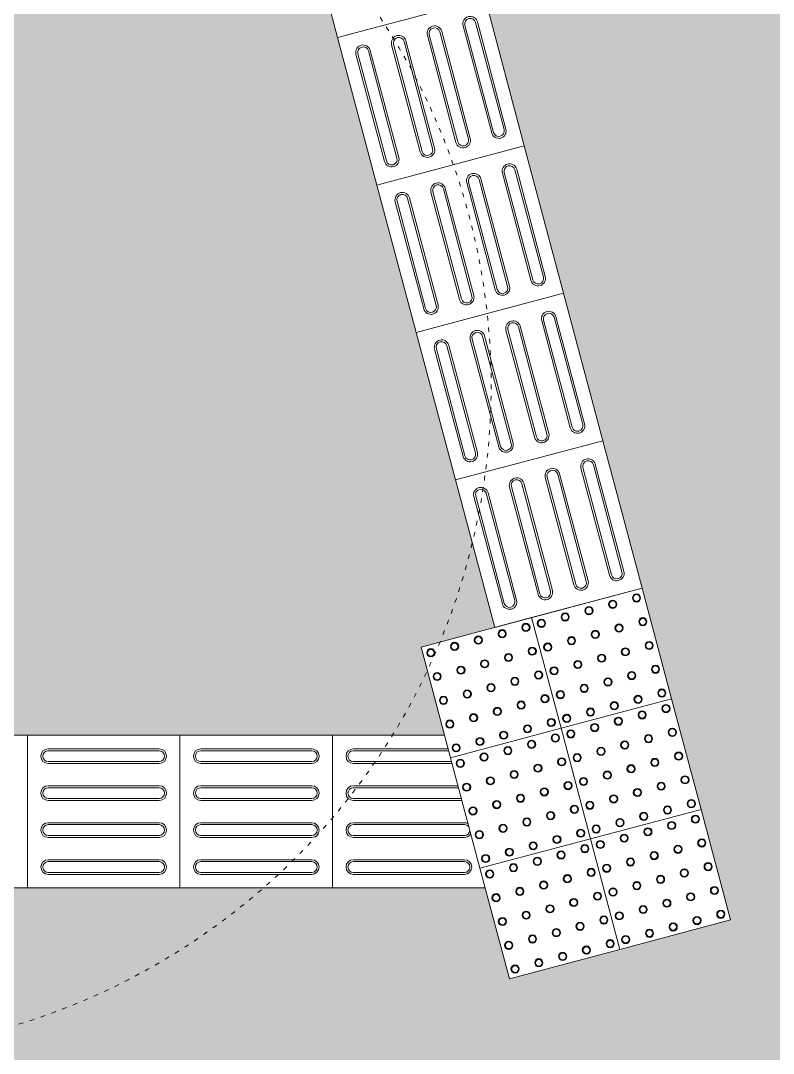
# Model space of a CAD drawing. Header units: millimetres. Extents: x -9997 to 44619, y -1295 to 91103.
# Drawn here: x 31991.3 to 32188.6, y 33944.5 to 34215.2 of the extents above; entities that cross this region are included whole.
import ezdxf

# ---------------------------------------------------------------- set-up
doc = ezdxf.new("R2010")
doc.units = ezdxf.units.MM
doc.header["$LTSCALE"] = 0.1
doc.linetypes.add('ACAD_ISO03W100', pattern=[30, 12, -18])
doc.layers.get('0').update_dxf_attribs({"lineweight": 5})
for name, color, linetype, lineweight in [('alvenaria', 5, 'Continuous', 9), ('alvenaria longe', 253, 'Continuous', 0), ('escada', 1, 'Continuous', 0), ('projeção', 1, 'ACAD_ISO03W100', 5)]:
    doc.layers.add(name, color=color, linetype=linetype, lineweight=lineweight)

msp = doc.modelspace()

# ---------------------------------------------------------------- hatches: boundary and pattern name
at = {"linetype": 'ByBlock', "lineweight": 0, "true_color": 0xc7c8ca}
h = msp.add_hatch(dxfattribs=at)
h.set_pattern_fill('AR-BRSTD', color=9, scale=0.12)
h.paths.add_polyline_path([(29301.965, 34091.799), (29316.965, 34091.799), (29316.965, 34094.883), (29346.965, 34094.883), (29376.965, 34094.883), (29406.965, 34094.883), (29436.965, 34094.883), (29466.965, 34094.883), (29496.965, 34094.883), (29526.965, 34094.883), (29556.965, 34094.883), (29586.965, 34094.883), (29601.965, 34091.799), (29601.965, 33930.984), (29633.978, 33930.984), (29673.978, 33930.984), (29688.934, 33930.984), (29681.21, 33959.973), (29673.486, 33988.962), (29665.732, 34018.064), (29658.008, 34047.053), (29650.284, 34076.041), (29642.56, 34105.03), (29639.424, 34116.799), (28786.663, 34116.799), (28786.913, 33706.799), (29748.667, 33706.799), (29743.001, 33728.064), (29735.277, 33757.053), (29727.553, 33786.041), (29719.829, 33815.03), (29712.105, 33844.018), (29704.381, 33873.007), (29699.591, 33890.984), (29673.978, 33890.984), (29633.978, 33890.984), (29593.978, 33890.984), (29586.965, 33890.984), (29586.965, 33884.883), (29586.965, 33854.883), (29556.965, 33854.883), (29526.965, 33854.883), (29496.965, 33854.883), (29466.965, 33854.883), (29436.965, 33854.883), (29406.965, 33854.883), (29376.965, 33854.883), (29346.965, 33854.883), (29316.965, 33854.883), (29316.965, 33884.883), (29316.965, 33891.799), (29301.965, 33891.799)])
h.paths.add_polyline_path([(29201.103, 33886.938), (29201.103, 33746.938), (28961.103, 33746.938), (28961.103, 33886.938)], flags=16)
h.paths.add_polyline_path([(29181.103, 33866.938), (29181.103, 33766.938), (28981.103, 33766.938), (28981.103, 33866.938)], flags=0)
h.paths.add_polyline_path([(29556.965, 33914.883), (29556.965, 33944.883), (29556.965, 33974.883), (29556.965, 34004.883), (29556.965, 34034.883), (29556.965, 34064.883), (29526.965, 34064.883), (29496.965, 34064.883), (29466.965, 34064.883), (29436.965, 34064.883), (29406.965, 34064.883), (29376.965, 34064.883), (29346.965, 34064.883), (29346.965, 34034.883), (29346.965, 34004.883), (29346.965, 33974.883), (29346.965, 33944.883), (29346.965, 33914.883), (29346.965, 33891.799), (29556.965, 33891.799)], flags=17)
h.paths.add_polyline_path([(29376.965, 33956.799), (29376.965, 34006.799), (29526.965, 34006.799), (29526.965, 33956.799)], flags=16)
h.paths.add_polyline_path([(29466.965, 34011.799), (29436.965, 34011.799), (29436.965, 34041.799), (29466.965, 34041.799)], flags=16)
h.paths.add_polyline_path([(29556.965, 33891.799), (29346.965, 33891.799), (29346.965, 33884.883), (29376.965, 33884.883), (29406.965, 33884.883), (29436.965, 33884.883), (29466.965, 33884.883), (29496.965, 33884.883), (29526.965, 33884.883), (29556.965, 33884.883)], flags=17)
h.paths.add_polyline_path([(29601.965, 34091.799), (29586.965, 34091.799), (29586.965, 34064.883), (29586.965, 34034.883), (29586.965, 34004.883), (29586.965, 33974.883), (29586.965, 33944.883), (29586.965, 33930.984), (29593.978, 33930.984), (29601.965, 33930.984)], flags=17)
h.paths.add_polyline_path([(29316.965, 33944.883), (29316.965, 33974.883), (29316.965, 34004.883), (29316.965, 34034.883), (29316.965, 34064.883), (29316.965, 34091.799), (29301.965, 34091.799), (29301.965, 33891.799), (29316.965, 33891.799), (29316.965, 33914.883)], flags=17)
h.paths.add_polyline_path([(29757.448, 34116.799), (29670.471, 34116.799), (29671.549, 34112.754), (29679.272, 34083.765), (29686.996, 34054.776), (29694.72, 34025.788), (29702.444, 33996.799), (29710.198, 33967.697), (29717.922, 33938.708), (29725.646, 33909.72), (29732.939, 33882.35), (29758.552, 33882.35), (29798.552, 33882.35), (29819.916, 33882.35)])
h.paths.add_polyline_path([(30038.448, 34116.799), (29757.448, 34116.799), (29819.916, 33882.35), (29838.552, 33882.35), (29878.552, 33882.35), (29918.552, 33882.35), (29958.552, 33882.35), (29998.552, 33882.35), (30038.552, 33882.35), (30078.552, 33882.35), (30100.916, 33882.35)])
h.paths.add_polyline_path([(29830.574, 33842.35), (29798.552, 33842.35), (29758.552, 33842.35), (29743.596, 33842.35), (29748.818, 33822.754), (29756.542, 33793.765), (29764.266, 33764.776), (29771.989, 33735.788), (29779.713, 33706.799), (29826.691, 33706.799), (29856.033, 33746.799)])
h.paths.add_polyline_path([(30111.574, 33842.35), (30078.552, 33842.35), (30038.552, 33842.35), (29998.552, 33842.35), (29958.552, 33842.35), (29918.552, 33842.35), (29878.552, 33842.35), (29838.552, 33842.35), (29830.574, 33842.35), (29856.033, 33746.799), (30137.033, 33746.799)])
h.paths.add_polyline_path([(30205.831, 33815.03), (30198.552, 33842.35), (30158.552, 33842.35), (30118.552, 33842.35), (30111.574, 33842.35), (30137.033, 33746.799), (30187.222, 33706.938), (30234.631, 33706.938), (30229.003, 33728.064), (30221.279, 33757.053), (30213.555, 33786.041)])
h.paths.add_polyline_path([(30167.211, 33959.973), (30159.488, 33988.962), (30151.764, 34017.95), (30144.04, 34046.939), (30136.316, 34075.928), (30128.592, 34104.916), (30125.426, 34116.799), (30038.448, 34116.799), (30100.916, 33882.35), (30118.552, 33882.35), (30158.552, 33882.35), (30187.894, 33882.35), (30182.659, 33901.996), (30174.935, 33930.984)])
h.paths.add_polyline_path([(31877.895, 33948.04), (31877.895, 33968.04), (31852.895, 33968.04), (31852.895, 33998.04), (31852.895, 34028.04), (31877.895, 34028.04), (31877.895, 34068.04), (31877.895, 34108.04), (31877.895, 34116.799), (30156.473, 34116.799), (30157.581, 34112.64), (30165.305, 34083.652), (30173.028, 34054.663), (30180.752, 34025.674), (30188.476, 33996.686), (30196.2, 33967.697), (30203.924, 33938.708), (30211.648, 33909.72), (30219.372, 33880.731), (30227.096, 33851.742), (30234.82, 33822.754), (30242.543, 33793.765), (30250.267, 33764.776), (30257.991, 33735.788), (30265.678, 33706.938), (31725.894, 33706.938), (31734.388, 33719.372), (31751.309, 33744.144), (31768.231, 33768.916), (31785.153, 33793.688), (31802.075, 33818.46), (31819.034, 33843.286), (31819.062, 33843.232), (31826.794, 33843.232), (31856.794, 33843.232), (31877.895, 33843.232), (31877.895, 33868.04), (31877.895, 33908.04)])
h.paths.add_polyline_path([(30645.894, 33886.938), (30645.894, 33746.938), (30405.894, 33746.938), (30405.894, 33886.938)], flags=16)
h.paths.add_polyline_path([(30625.894, 33866.938), (30625.894, 33766.938), (30425.894, 33766.938), (30425.894, 33866.938)], flags=0)
h.paths.add_polyline_path([(31145.894, 33886.938), (31145.894, 33746.938), (30905.894, 33746.938), (30905.894, 33886.938)], flags=16)
h.paths.add_polyline_path([(30925.894, 33866.938), (31125.894, 33866.938), (31125.894, 33766.938), (30925.894, 33766.938)], flags=0)
h.paths.add_polyline_path([(31000.925, 33844.799), (31030.925, 33844.799), (31030.925, 33814.799), (31000.925, 33814.799)], flags=0)
h.paths.add_polyline_path([(31405.894, 33886.938), (31645.894, 33886.938), (31645.894, 33746.938), (31405.894, 33746.938)], flags=16)
h.paths.add_polyline_path([(31425.894, 33866.938), (31625.894, 33866.938), (31625.894, 33766.938), (31425.894, 33766.938)], flags=0)
h.paths.add_polyline_path([(32554.715, 34289.954), (32524.986, 34293.973), (32495.256, 34297.993), (32465.527, 34302.013), (32435.797, 34306.033), (32433.223, 34315.696), (32425.499, 34344.684), (32420.35, 34364.01), (32387.715, 34355.315), (32349.064, 34345.016), (32310.412, 34334.718), (32271.761, 34324.419), (32233.109, 34314.12), (32194.457, 34303.822), (32155.806, 34293.523), (32117.154, 34283.225), (32123.591, 34259.068), (32104.265, 34253.918), (32113.015, 34221.081), (32123.313, 34182.429), (32133.612, 34143.778), (32143.91, 34105.126), (32154.209, 34066.475), (32161.933, 34037.486), (32169.657, 34008.498), (32177.38, 33979.509), (32148.392, 33971.785), (32119.403, 33964.061), (32113.051, 33987.901), (32073.051, 33987.901), (32054.915, 33987.901, -0.2142245), (31917.895, 33945.937), (31917.895, 33908.04), (31917.895, 33868.04), (31917.895, 33843.232), (31946.729, 33843.232), (31976.729, 33843.232), (31993.651, 33818.46), (32010.573, 33793.688), (32027.495, 33768.916), (32044.416, 33744.145), (32061.338, 33719.373), (32076.664, 33696.938, 0.46151), (32590.765, 34284.324), (32590.556, 34285.108), (32584.445, 34285.934)])
h.paths.add_polyline_path([(32105.259, 34094.828), (32094.96, 34133.479), (32084.662, 34172.131), (32074.363, 34210.782), (32066.632, 34239.798, 0.050222), (32040.096, 34262.693), (32020.526, 34257.479), (31981.874, 34247.18), (31943.223, 34236.882), (31933.489, 34234.288), (31964.794, 34116.799), (31917.895, 34116.799), (31917.895, 34108.04), (31917.895, 34068.04), (31917.895, 34028.04), (31942.895, 34028.04), (31953.051, 34027.901), (31993.051, 34027.901), (32033.051, 34027.901), (32073.051, 34027.901), (32088.695, 34027.901, 0.0275903), (32097.873, 34044.865), (32096.231, 34051.027), (32101.191, 34052.349, 0.0390592), (32109.667, 34078.284)], flags=17)
h.paths.add_polyline_path([(32054.915, 33987.901), (32033.051, 33987.901), (31993.051, 33987.901), (31953.051, 33987.901), (31942.895, 33987.901), (31942.895, 33968.04), (31917.895, 33968.04), (31917.895, 33948.04), (31917.895, 33945.937, 0.2142245)], flags=17)
h.paths.add_polyline_path([(32109.667, 34078.284, -0.0390592), (32101.191, 34052.349), (32115.557, 34056.176)], flags=17)
h.paths.add_polyline_path([(32097.873, 34044.865, -0.0275903), (32088.695, 34027.901), (32102.393, 34027.901)], flags=17)
h.paths.add_polyline_path([(32402.327, 34431.65), (32394.603, 34460.639), (32418.391, 34478.918), (32442.179, 34497.197), (32465.967, 34515.476), (32489.755, 34533.756), (32501.253, 34542.591), (32216.122, 35612.719), (31649.003, 35612.719), (31797.89, 35053.93, -0.3092385), (31931.102, 34553.973), (32000.494, 34293.537), (32010.227, 34296.13), (32048.879, 34306.429), (32042.442, 34330.586), (32071.431, 34338.31), (32100.419, 34346.034), (32106.856, 34321.876), (32145.507, 34332.175), (32184.159, 34342.473), (32222.81, 34352.772), (32261.462, 34363.071), (32300.114, 34373.369), (32338.765, 34383.668), (32377.417, 34393.966), (32410.051, 34402.661)])
h.paths.add_polyline_path([(31797.89, 35053.93), (31649.003, 35612.719), (31566.212, 35612.719), (31923.191, 34272.94), (31932.924, 34275.533), (31971.576, 34285.832), (32000.494, 34293.537), (31931.102, 34553.973, 0.3092385)])
h.paths.add_polyline_path([(32059.177, 34267.777), (32040.096, 34262.693, -0.050222), (32066.632, 34239.798), (32065.614, 34243.62)], flags=17)
at = {"layer": 'alvenaria', "linetype": 'ByBlock', "lineweight": 0, "true_color": 0xc7c8ca}
h = msp.add_hatch(color=9, dxfattribs=at)
h.dxf.hatch_style = 1
h.paths.add_polyline_path([(30405.894, 33886.938), (30405.894, 33746.938), (30645.894, 33746.938), (30645.894, 33886.938)])
h.paths.add_polyline_path([(30625.894, 33866.938), (30625.894, 33766.938), (30425.894, 33766.938), (30425.894, 33866.938)], flags=16)
h.paths.add_polyline_path([(29201.103, 33886.938), (28961.103, 33886.938), (28961.103, 33746.938), (29201.103, 33746.938)])
h.paths.add_polyline_path([(29181.103, 33766.938), (28981.103, 33766.938), (28981.103, 33866.938), (29181.103, 33866.938)], flags=16)
h.paths.add_polyline_path([(30905.894, 33886.938), (30905.894, 33746.938), (31145.894, 33746.938), (31145.894, 33886.938)])
h.paths.add_polyline_path([(31125.894, 33866.938), (31125.894, 33766.938), (30925.894, 33766.938), (30925.894, 33866.938)], flags=16)
h.paths.add_polyline_path([(31030.925, 33844.799), (31030.925, 33814.799), (31000.925, 33814.799), (31000.925, 33844.799)], flags=0)
h.paths.add_polyline_path([(31405.894, 33746.938), (31645.894, 33746.938), (31645.894, 33886.938), (31405.894, 33886.938)])
h.paths.add_polyline_path([(31425.894, 33866.938), (31625.894, 33866.938), (31625.894, 33766.938), (31425.894, 33766.938)], flags=16)
h.paths.add_polyline_path([(32590.765, 34284.324), (32590.556, 34285.108), (32584.445, 34285.934), (32570.071, 34287.877, -0.4686526), (32071.345, 33716.898), (32076.664, 33696.938, 0.46151)])
h.paths.add_polyline_path([(32236.82, 35612.719), (32216.122, 35612.719), (32501.253, 34542.591), (32513.543, 34552.035), (32518.433, 34555.792)])

# ---------------------------------------------------------------- linework, layer by layer
at = {"layer": 'alvenaria longe', "linetype": 'ByBlock', "lineweight": 0}
for centre, radius, start, end in [((32083.021, 34209.998), 493.238, 268.64366, 9.08469), ((32083.299, 34209.804), 512.909, 269.2588, 8.35399)]:
    msp.add_arc(centre, radius, start, end, dxfattribs=at)
at = {"layer": 'escada', "lineweight": 0}
for p, q in [((32065.614, 34243.62), (32074.363, 34210.782)), ((32074.363, 34210.782), (32113.015, 34221.081))]:
    msp.add_line(p, q, dxfattribs=at)
for points in [[(32084.662, 34172.131), (32123.313, 34182.429), (32113.015, 34221.081), (32074.363, 34210.782)], [(32094.96, 34133.479), (32133.612, 34143.778), (32123.313, 34182.429), (32084.662, 34172.131)], [(32105.259, 34094.828), (32143.91, 34105.126), (32133.612, 34143.778), (32094.96, 34133.479)], [(32115.557, 34056.176), (32154.209, 34066.475), (32143.91, 34105.126), (32105.259, 34094.828)], [(32161.933, 34037.486), (32154.209, 34066.475), (32125.22, 34058.751), (32132.944, 34029.762)], [(32132.944, 34029.762), (32125.22, 34058.751), (32096.231, 34051.027), (32103.955, 34022.038)], [(32169.657, 34008.498), (32161.933, 34037.486), (32132.944, 34029.762), (32140.668, 34000.774)], [(32140.668, 34000.774), (32132.944, 34029.762), (32103.955, 34022.038), (32111.679, 33993.05)], [(31993.051, 33987.901), (31993.051, 34027.901), (31953.051, 34027.901), (31953.051, 33987.901)], [(32033.051, 33987.901), (32033.051, 34027.901), (31993.051, 34027.901), (31993.051, 33987.901)], [(32073.051, 33987.901), (32073.051, 34027.901), (32033.051, 34027.901), (32033.051, 33987.901)], [(32177.38, 33979.509), (32169.657, 34008.498), (32140.668, 34000.774), (32148.392, 33971.785)], [(32148.392, 33971.785), (32140.668, 34000.774), (32111.679, 33993.05), (32119.403, 33964.061)]]:
    msp.add_lwpolyline(points, close=True, dxfattribs=at)
for points in [[(32101.651, 34212.4), (32109.136, 34184.305)], [(32107.27, 34213.897), (32114.755, 34185.802)], [(32107.759, 34214.028), (32115.245, 34185.933)], [(32118.012, 34186.67), (32110.526, 34214.765)], [(32118.501, 34186.8), (32111.016, 34214.895)], [(32099.282, 34181.68), (32091.797, 34209.775)], [(32099.772, 34181.81), (32092.286, 34209.905)], [(32105.391, 34183.307), (32097.905, 34211.402)], [(32105.88, 34183.437), (32098.394, 34211.532)], [(32101.162, 34212.27), (32108.647, 34184.175)], [(32082.432, 34207.279), (32089.917, 34179.184)], [(32082.921, 34207.41), (32090.407, 34179.315)], [(32088.54, 34208.907), (32096.026, 34180.812)], [(32089.029, 34209.037), (32096.515, 34180.942)], [(32086.661, 34178.317), (32079.175, 34206.411)], [(32087.15, 34178.447), (32079.664, 34206.542)], [(32117.568, 34175.246), (32125.054, 34147.151)], [(32118.057, 34175.376), (32125.543, 34147.281)], [(32128.311, 34148.019), (32120.825, 34176.113)], [(32128.8, 34148.149), (32121.314, 34176.244)], [(32115.689, 34144.656), (32108.203, 34172.75)], [(32116.178, 34144.786), (32108.692, 34172.881)], [(32111.46, 34173.618), (32118.946, 34145.523)], [(32111.949, 34173.749), (32119.435, 34145.654)], [(32098.838, 34170.255), (32106.324, 34142.16)], [(32099.328, 34170.386), (32106.813, 34142.291)], [(32109.581, 34143.028), (32102.095, 34171.123)], [(32110.07, 34143.158), (32102.584, 34171.253)], [(32096.959, 34139.665), (32089.473, 34167.76)], [(32097.448, 34139.795), (32089.963, 34167.89)], [(32092.73, 34168.628), (32100.216, 34140.533)], [(32093.219, 34168.758), (32100.705, 34140.663)], [(32127.867, 34136.594), (32135.353, 34108.499)], [(32128.356, 34136.725), (32135.842, 34108.63)], [(32138.609, 34109.367), (32131.124, 34137.462)], [(32139.099, 34109.497), (32131.613, 34137.592)], [(32125.988, 34106.004), (32118.502, 34134.099)], [(32126.477, 34106.134), (32118.991, 34134.229)], [(32121.759, 34134.967), (32129.244, 34106.872)], [(32122.248, 34135.097), (32129.734, 34107.002)], [(32109.137, 34131.604), (32116.623, 34103.509)], [(32109.626, 34131.734), (32117.112, 34103.639)], [(32119.879, 34104.377), (32112.394, 34132.471)], [(32120.369, 34104.507), (32112.883, 34132.602)], [(32107.258, 34101.014), (32099.772, 34129.108)], [(32107.747, 34101.144), (32100.261, 34129.239)], [(32103.029, 34129.976), (32110.514, 34101.881)], [(32103.518, 34130.107), (32111.004, 34102.012)], [(32148.908, 34070.716), (32141.422, 34098.81)], [(32149.397, 34070.846), (32141.911, 34098.941)], [(32132.057, 34096.315), (32139.543, 34068.22)], [(32132.546, 34096.446), (32140.032, 34068.351)], [(32138.165, 34097.943), (32145.651, 34069.848)], [(32138.655, 34098.073), (32146.14, 34069.978)], [(32130.178, 34065.725), (32122.692, 34093.82)], [(32130.667, 34065.855), (32123.181, 34093.95)], [(32136.286, 34067.353), (32128.8, 34095.447)], [(32136.775, 34067.483), (32129.29, 34095.578)], [(32118.045, 34062.492), (32110.56, 34090.587)], [(32113.327, 34091.325), (32120.813, 34063.23)], [(32113.816, 34091.455), (32121.302, 34063.36)], [(32119.435, 34092.952), (32126.921, 34064.857)], [(32119.925, 34093.083), (32127.41, 34064.988)], [(32117.556, 34062.362), (32110.07, 34090.457)], [(32102.393, 34027.901), (32073.051, 34027.901), (32073.051, 33987.901), (32113.051, 33987.901)], [(32027.589, 34024.376), (31998.514, 34024.376)], [(32027.589, 34023.87), (31998.514, 34023.87)], [(32067.589, 34024.376), (32038.514, 34024.376)], [(32067.589, 34023.87), (32038.514, 34023.87)], [(32103.332, 34024.376), (32078.514, 34024.376)], [(32103.467, 34023.87), (32078.514, 34023.87)], [(31998.514, 34021.006), (32027.589, 34021.006)], [(31998.514, 34020.5), (32027.589, 34020.5)], [(32038.514, 34021.006), (32067.589, 34021.006)], [(32038.514, 34020.5), (32067.589, 34020.5)], [(32078.514, 34021.006), (32104.23, 34021.006)], [(32078.514, 34020.5), (32104.365, 34020.5)], [(31998.514, 34014.685), (32027.589, 34014.685)], [(31998.514, 34014.178), (32027.589, 34014.178)], [(32038.514, 34014.685), (32067.589, 34014.685)], [(32038.514, 34014.178), (32067.589, 34014.178)], [(32078.514, 34014.685), (32105.915, 34014.685)], [(32078.514, 34014.178), (32106.05, 34014.178)], [(32027.589, 34011.314), (31998.514, 34011.314)], [(32027.589, 34010.808), (31998.514, 34010.808)], [(32067.589, 34011.314), (32038.514, 34011.314)], [(32067.589, 34010.808), (32038.514, 34010.808)], [(32106.813, 34011.314), (32078.514, 34011.314)], [(32106.948, 34010.808), (32078.514, 34010.808)], [(32027.589, 34004.993), (31998.514, 34004.993)], [(32027.589, 34004.487), (31998.514, 34004.487)], [(32067.589, 34004.993), (32038.514, 34004.993)], [(32067.589, 34004.487), (32038.514, 34004.487)], [(32107.589, 34004.993), (32078.514, 34004.993)], [(32107.589, 34004.487), (32078.514, 34004.487)], [(31998.514, 34001.623), (32027.589, 34001.623)], [(32038.514, 34001.623), (32067.589, 34001.623)], [(32078.514, 34001.623), (32107.589, 34001.623)], [(31998.514, 34001.116), (32027.589, 34001.116)], [(32038.514, 34001.116), (32067.589, 34001.116)], [(32078.514, 34001.116), (32107.589, 34001.116)], [(31998.514, 33995.301), (32027.589, 33995.301)], [(31998.514, 33994.795), (32027.589, 33994.795)], [(32038.514, 33995.301), (32067.589, 33995.301)], [(32038.514, 33994.795), (32067.589, 33994.795)], [(32078.514, 33995.301), (32107.589, 33995.301)], [(32078.514, 33994.795), (32107.589, 33994.795)], [(32027.589, 33991.931), (31998.514, 33991.931)], [(32027.589, 33991.425), (31998.514, 33991.425)], [(32067.589, 33991.931), (32038.514, 33991.931)], [(32067.589, 33991.425), (32038.514, 33991.425)], [(32107.589, 33991.931), (32078.514, 33991.931)], [(32107.589, 33991.425), (32078.514, 33991.425)]]:
    msp.add_lwpolyline(points, dxfattribs=at)
for centre, radius in [((32152.718, 34063.902), 1.075), ((32152.718, 34063.902), 0.883), ((32140.256, 34060.581), 1.075), ((32140.256, 34060.581), 0.883), ((32146.487, 34062.242), 1.075), ((32146.487, 34062.242), 0.883), ((32127.793, 34057.261), 1.075), ((32127.793, 34057.261), 0.883), ((32134.024, 34058.921), 1.075), ((32134.024, 34058.921), 0.883), ((32154.379, 34057.671), 1.075), ((32154.379, 34057.671), 0.883), ((32117.498, 34054.518), 1.075), ((32117.498, 34054.518), 0.883), ((32123.73, 34056.178), 1.075), ((32123.73, 34056.178), 0.883), ((32141.916, 34054.35), 1.075), ((32148.147, 34056.01), 1.075), ((32148.147, 34056.01), 0.883), ((32111.267, 34052.857), 1.075), ((32111.267, 34052.857), 0.883), ((32135.685, 34052.69), 1.075), ((32135.685, 34052.69), 0.883), ((32141.916, 34054.35), 0.883), ((32098.804, 34049.537), 1.075), ((32098.804, 34049.537), 0.883), ((32105.036, 34051.197), 1.075), ((32105.036, 34051.197), 0.883), ((32125.39, 34049.947), 1.075), ((32125.39, 34049.947), 0.883), ((32129.453, 34051.029), 1.075), ((32129.453, 34051.029), 0.883), ((32149.808, 34049.779), 1.075), ((32149.808, 34049.779), 0.883), ((32156.039, 34051.439), 1.075), ((32156.039, 34051.439), 0.883), ((32112.927, 34046.626), 1.075), ((32112.927, 34046.626), 0.883), ((32119.159, 34048.286), 1.075), ((32119.159, 34048.286), 0.883), ((32137.345, 34046.458), 1.075), ((32137.345, 34046.458), 0.883), ((32143.576, 34048.119), 1.075), ((32143.576, 34048.119), 0.883), ((32106.696, 34044.966), 1.075), ((32106.696, 34044.966), 0.883), ((32127.05, 34043.715), 1.075), ((32127.05, 34043.715), 0.883), ((32131.114, 34044.798), 1.075), ((32131.114, 34044.798), 0.883), ((32151.468, 34043.548), 1.075), ((32157.699, 34045.208), 1.075), ((32157.699, 34045.208), 0.883), ((32100.465, 34043.305), 1.075), ((32100.465, 34043.305), 0.883), ((32120.819, 34042.055), 1.075), ((32120.819, 34042.055), 0.883), ((32145.237, 34041.887), 1.075), ((32145.237, 34041.887), 0.883), ((32151.468, 34043.548), 0.883), ((32108.356, 34038.734), 1.075), ((32108.356, 34038.734), 0.883), ((32114.588, 34040.395), 1.075), ((32114.588, 34040.395), 0.883), ((32132.774, 34038.567), 1.075), ((32132.774, 34038.567), 0.883), ((32139.005, 34040.227), 1.075), ((32139.005, 34040.227), 0.883), ((32159.36, 34038.977), 1.075), ((32159.36, 34038.977), 0.883), ((32102.125, 34037.074), 1.075), ((32102.125, 34037.074), 0.883), ((32122.479, 34035.824), 1.075), ((32122.479, 34035.824), 0.883), ((32128.711, 34037.484), 1.075), ((32128.711, 34037.484), 0.883), ((32146.897, 34035.656), 1.075), ((32146.897, 34035.656), 0.883), ((32153.128, 34037.316), 1.075), ((32153.128, 34037.316), 0.883), ((32116.248, 34034.163), 1.075), ((32116.248, 34034.163), 0.883), ((32140.666, 34033.996), 1.075), ((32140.666, 34033.996), 0.883), ((32154.211, 34033.253), 1.075), ((32154.211, 34033.253), 0.883), ((32160.442, 34034.913), 1.075), ((32160.442, 34034.913), 0.883), ((32103.785, 34030.843), 1.075), ((32103.785, 34030.843), 0.883), ((32110.017, 34032.503), 1.075), ((32110.017, 34032.503), 0.883), ((32130.371, 34031.253), 1.075), ((32130.371, 34031.253), 0.883), ((32134.434, 34032.335), 1.075), ((32134.434, 34032.335), 0.883), ((32141.748, 34029.932), 1.075), ((32147.98, 34031.593), 1.075), ((32147.98, 34031.593), 0.883), ((32117.908, 34027.932), 1.075), ((32117.908, 34027.932), 0.883), ((32124.14, 34029.592), 1.075), ((32124.14, 34029.592), 0.883), ((32131.454, 34027.19), 1.075), ((32135.517, 34028.272), 1.075), ((32135.517, 34028.272), 0.883), ((32141.748, 34029.932), 0.883), ((32162.103, 34028.682), 1.075), ((32162.103, 34028.682), 0.883), ((32105.446, 34024.611), 1.075), ((32111.677, 34026.272), 1.075), ((32111.677, 34026.272), 0.883), ((32125.222, 34025.529), 1.075), ((32125.222, 34025.529), 0.883), ((32131.454, 34027.19), 0.883), ((32149.64, 34025.361), 1.075), ((32149.64, 34025.361), 0.883), ((32155.871, 34027.022), 1.075), ((32155.871, 34027.022), 0.883), ((32105.446, 34024.611), 0.883), ((32112.76, 34022.209), 1.075), ((32112.76, 34022.209), 0.883), ((32118.991, 34023.869), 1.075), ((32118.991, 34023.869), 0.883), ((32137.177, 34022.041), 1.075), ((32137.177, 34022.041), 0.883), ((32143.409, 34023.701), 1.075), ((32143.409, 34023.701), 0.883), ((32163.763, 34022.451), 1.075), ((32163.763, 34022.451), 0.883), ((32106.528, 34020.548), 1.075), ((32106.528, 34020.548), 0.883), ((32126.883, 34019.298), 1.075), ((32126.883, 34019.298), 0.883), ((32133.114, 34020.958), 1.075), ((32133.114, 34020.958), 0.883), ((32151.3, 34019.13), 1.075), ((32157.532, 34020.79), 1.075), ((32157.532, 34020.79), 0.883), ((32120.651, 34017.637), 1.075), ((32120.651, 34017.637), 0.883), ((32145.069, 34017.47), 1.075), ((32145.069, 34017.47), 0.883), ((32151.3, 34019.13), 0.883), ((32108.189, 34014.317), 1.075), ((32108.189, 34014.317), 0.883), ((32114.42, 34015.977), 1.075), ((32114.42, 34015.977), 0.883), ((32134.774, 34014.727), 1.075), ((32134.774, 34014.727), 0.883), ((32138.837, 34015.809), 1.075), ((32138.837, 34015.809), 0.883), ((32159.192, 34014.559), 1.075), ((32159.192, 34014.559), 0.883), ((32165.423, 34016.219), 1.075), ((32165.423, 34016.219), 0.883), ((32122.312, 34011.406), 1.075), ((32122.312, 34011.406), 0.883), ((32128.543, 34013.066), 1.075), ((32128.543, 34013.066), 0.883), ((32146.729, 34011.238), 1.075), ((32146.729, 34011.238), 0.883), ((32152.961, 34012.899), 1.075), ((32152.961, 34012.899), 0.883), ((32116.08, 34009.746), 1.075), ((32116.08, 34009.746), 0.883), ((32136.435, 34008.495), 1.075), ((32136.435, 34008.495), 0.883), ((32140.498, 34009.578), 1.075), ((32140.498, 34009.578), 0.883), ((32160.852, 34008.328), 1.075), ((32167.084, 34009.988), 1.075), ((32167.084, 34009.988), 0.883), ((32109.849, 34008.085), 1.075), ((32109.849, 34008.085), 0.883), ((32130.203, 34006.835), 1.075), ((32130.203, 34006.835), 0.883), ((32154.621, 34006.667), 1.075), ((32154.621, 34006.667), 0.883), ((32160.852, 34008.328), 0.883), ((32168.166, 34005.925), 1.075), ((32168.166, 34005.925), 0.883), ((32117.741, 34003.514), 1.075), ((32117.741, 34003.514), 0.883), ((32123.972, 34005.175), 1.075), ((32123.972, 34005.175), 0.883), ((32142.158, 34003.347), 1.075), ((32142.158, 34003.347), 0.883), ((32148.39, 34005.007), 1.075), ((32148.39, 34005.007), 0.883), ((32161.935, 34004.264), 1.075), ((32161.935, 34004.264), 0.883), ((32111.509, 34001.854), 1.075), ((32111.509, 34001.854), 0.883), ((32131.864, 34000.604), 1.075), ((32131.864, 34000.604), 0.883), ((32138.095, 34002.264), 1.075), ((32138.095, 34002.264), 0.883), ((32149.472, 34000.944), 1.075), ((32149.472, 34000.944), 0.883), ((32155.704, 34002.604), 1.075), ((32155.704, 34002.604), 0.883), ((32125.632, 33998.943), 1.075), ((32125.632, 33998.943), 0.883), ((32139.178, 33998.201), 1.075), ((32139.178, 33998.201), 0.883), ((32143.241, 33999.283), 1.075), ((32143.241, 33999.283), 0.883), ((32163.595, 33998.033), 1.075), ((32163.595, 33998.033), 0.883), ((32169.827, 33999.693), 1.075), ((32169.827, 33999.693), 0.883), ((32113.169, 33995.623), 1.075), ((32113.169, 33995.623), 0.883), ((32119.401, 33997.283), 1.075), ((32119.401, 33997.283), 0.883), ((32126.715, 33994.88), 1.075), ((32132.946, 33996.541), 1.075), ((32132.946, 33996.541), 0.883), ((32151.132, 33994.712), 1.075), ((32157.364, 33996.373), 1.075), ((32157.364, 33996.373), 0.883), ((32120.483, 33993.22), 1.075), ((32120.483, 33993.22), 0.883), ((32126.715, 33994.88), 0.883), ((32144.901, 33993.052), 1.075), ((32144.901, 33993.052), 0.883), ((32151.132, 33994.712), 0.883), ((32171.487, 33993.462), 1.075), ((32171.487, 33993.462), 0.883), ((32114.252, 33991.56), 1.075), ((32114.252, 33991.56), 0.883), ((32134.607, 33990.309), 1.075), ((32134.607, 33990.309), 0.883), ((32140.838, 33991.969), 1.075), ((32140.838, 33991.969), 0.883), ((32159.024, 33990.141), 1.075), ((32159.024, 33990.141), 0.883), ((32165.256, 33991.802), 1.075), ((32165.256, 33991.802), 0.883), ((32122.144, 33986.989), 1.075), ((32122.144, 33986.989), 0.883), ((32128.375, 33988.649), 1.075), ((32128.375, 33988.649), 0.883), ((32146.561, 33986.821), 1.075), ((32146.561, 33986.821), 0.883), ((32152.793, 33988.481), 1.075), ((32152.793, 33988.481), 0.883), ((32173.147, 33987.231), 1.075), ((32173.147, 33987.231), 0.883), ((32115.912, 33985.328), 1.075), ((32115.912, 33985.328), 0.883), ((32136.267, 33984.078), 1.075), ((32136.267, 33984.078), 0.883), ((32142.498, 33985.738), 1.075), ((32142.498, 33985.738), 0.883), ((32160.684, 33983.91), 1.075), ((32166.916, 33985.57), 1.075), ((32166.916, 33985.57), 0.883), ((32130.036, 33982.417), 1.075), ((32130.036, 33982.417), 0.883), ((32154.453, 33982.25), 1.075), ((32154.453, 33982.25), 0.883), ((32160.684, 33983.91), 0.883), ((32117.573, 33979.097), 1.075), ((32117.573, 33979.097), 0.883), ((32123.804, 33980.757), 1.075), ((32123.804, 33980.757), 0.883), ((32144.159, 33979.507), 1.075), ((32144.159, 33979.507), 0.883), ((32148.222, 33980.589), 1.075), ((32148.222, 33980.589), 0.883), ((32168.576, 33979.339), 1.075), ((32168.576, 33979.339), 0.883), ((32174.808, 33980.999), 1.075), ((32174.808, 33980.999), 0.883), ((32131.696, 33976.186), 1.075), ((32131.696, 33976.186), 0.883), ((32137.927, 33977.846), 1.075), ((32137.927, 33977.846), 0.883), ((32156.113, 33976.018), 1.075), ((32156.113, 33976.018), 0.883), ((32162.345, 33977.679), 1.075), ((32162.345, 33977.679), 0.883), ((32125.464, 33974.526), 1.075), ((32125.464, 33974.526), 0.883), ((32145.819, 33973.275), 1.075), ((32145.819, 33973.275), 0.883), ((32149.882, 33974.358), 1.075), ((32149.882, 33974.358), 0.883), ((32119.233, 33972.865), 1.075), ((32119.233, 33972.865), 0.883), ((32139.588, 33971.615), 1.075), ((32139.588, 33971.615), 0.883), ((32127.125, 33968.294), 1.075), ((32127.125, 33968.294), 0.883), ((32133.356, 33969.955), 1.075), ((32133.356, 33969.955), 0.883), ((32120.893, 33966.634), 1.075), ((32120.893, 33966.634), 0.883)]:
    msp.add_circle(centre, radius, dxfattribs=at)
for centre, radius, start, end in [((32109.143, 34214.396), 1.938, 14.91959, 194.91959), ((32109.143, 34214.396), 1.432, 14.91959, 194.91959), ((32099.778, 34211.901), 1.938, 14.91959, 194.91959), ((32099.778, 34211.901), 1.432, 14.91959, 194.91959), ((32090.413, 34209.406), 1.938, 14.91959, 194.91959), ((32090.413, 34209.406), 1.432, 14.91959, 194.91959), ((32081.048, 34206.911), 1.938, 14.91959, 194.91959), ((32081.048, 34206.911), 1.432, 14.91959, 194.91959), ((32116.628, 34186.301), 1.938, 194.91959, 14.91959), ((32116.628, 34186.301), 1.432, 194.91959, 14.91959), ((32107.264, 34183.806), 1.938, 194.91959, 14.91959), ((32107.264, 34183.806), 1.432, 194.91959, 14.91959), ((32097.899, 34181.311), 1.938, 194.91959, 14.91959), ((32097.899, 34181.311), 1.432, 194.91959, 14.91959), ((32088.534, 34178.816), 1.938, 194.91959, 14.91959), ((32088.534, 34178.816), 1.432, 194.91959, 14.91959), ((32119.441, 34175.745), 1.938, 14.91959, 194.91959), ((32119.441, 34175.745), 1.432, 14.91959, 194.91959), ((32110.076, 34173.25), 1.938, 14.91959, 194.91959), ((32110.076, 34173.25), 1.432, 14.91959, 194.91959), ((32100.711, 34170.754), 1.938, 14.91959, 194.91959), ((32100.711, 34170.754), 1.432, 14.91959, 194.91959), ((32091.346, 34168.259), 1.938, 14.91959, 194.91959), ((32091.346, 34168.259), 1.432, 14.91959, 194.91959), ((32126.927, 34147.65), 1.938, 194.91959, 14.91959), ((32126.927, 34147.65), 1.432, 194.91959, 14.91959), ((32117.562, 34145.155), 1.938, 194.91959, 14.91959), ((32117.562, 34145.155), 1.432, 194.91959, 14.91959), ((32108.197, 34142.659), 1.938, 194.91959, 14.91959), ((32108.197, 34142.659), 1.432, 194.91959, 14.91959), ((32098.832, 34140.164), 1.938, 194.91959, 14.91959), ((32098.832, 34140.164), 1.432, 194.91959, 14.91959), ((32120.375, 34134.598), 1.938, 14.91959, 194.91959), ((32129.74, 34137.093), 1.938, 14.91959, 194.91959), ((32129.74, 34137.093), 1.432, 14.91959, 194.91959), ((32111.01, 34132.103), 1.938, 14.91959, 194.91959), ((32120.375, 34134.598), 1.432, 14.91959, 194.91959), ((32101.645, 34129.607), 1.938, 14.91959, 194.91959), ((32111.01, 34132.103), 1.432, 14.91959, 194.91959), ((32101.645, 34129.607), 1.432, 14.91959, 194.91959), ((32137.226, 34108.998), 1.938, 194.91959, 14.91959), ((32127.861, 34106.503), 1.938, 194.91959, 14.91959), ((32127.861, 34106.503), 1.432, 194.91959, 14.91959), ((32137.226, 34108.998), 1.432, 194.91959, 14.91959), ((32118.496, 34104.008), 1.938, 194.91959, 14.91959), ((32118.496, 34104.008), 1.432, 194.91959, 14.91959), ((32109.131, 34101.513), 1.938, 194.91959, 14.91959), ((32109.131, 34101.513), 1.432, 194.91959, 14.91959), ((32140.038, 34098.442), 1.938, 14.91959, 194.91959), ((32140.038, 34098.442), 1.432, 14.91959, 194.91959), ((32130.673, 34095.946), 1.938, 14.91959, 194.91959), ((32130.673, 34095.946), 1.432, 14.91959, 194.91959), ((32121.308, 34093.451), 1.938, 14.91959, 194.91959), ((32121.308, 34093.451), 1.432, 14.91959, 194.91959), ((32111.943, 34090.956), 1.938, 14.91959, 194.91959), ((32111.943, 34090.956), 1.432, 14.91959, 194.91959), ((32147.524, 34070.347), 1.938, 194.91959, 14.91959), ((32147.524, 34070.347), 1.432, 194.91959, 14.91959), ((32138.159, 34067.852), 1.938, 194.91959, 14.91959), ((32138.159, 34067.852), 1.432, 194.91959, 14.91959), ((32128.794, 34065.356), 1.938, 194.91959, 14.91959), ((32128.794, 34065.356), 1.432, 194.91959, 14.91959), ((32119.429, 34062.861), 1.938, 194.91959, 14.91959), ((32119.429, 34062.861), 1.432, 194.91959, 14.91959), ((31998.514, 34022.438), 1.938, 90, 270), ((31998.514, 34022.438), 1.432, 90, 270), ((32027.589, 34022.438), 1.938, 270, 90), ((32027.589, 34022.438), 1.432, 270, 90), ((32038.514, 34022.438), 1.938, 90, 270), ((32038.514, 34022.438), 1.432, 90, 270), ((32067.589, 34022.438), 1.938, 270, 90), ((32067.589, 34022.438), 1.432, 270, 90), ((32078.514, 34022.438), 1.938, 90, 270), ((32078.514, 34022.438), 1.432, 90, 270), ((31998.514, 34012.746), 1.938, 90, 270), ((31998.514, 34012.746), 1.432, 90, 270), ((32027.589, 34012.746), 1.938, 270, 90), ((32027.589, 34012.746), 1.432, 270, 90), ((32038.514, 34012.746), 1.938, 90, 270), ((32038.514, 34012.746), 1.432, 90, 270), ((32067.589, 34012.746), 1.938, 270, 90), ((32067.589, 34012.746), 1.432, 270, 90), ((32078.514, 34012.746), 1.938, 90, 270), ((32078.514, 34012.746), 1.432, 90, 270), ((31998.514, 34003.055), 1.938, 90, 270), ((31998.514, 34003.055), 1.432, 90, 270), ((32027.589, 34003.055), 1.938, 270, 90), ((32027.589, 34003.055), 1.432, 270, 90), ((32038.514, 34003.055), 1.938, 90, 270), ((32038.514, 34003.055), 1.432, 90, 270), ((32067.589, 34003.055), 1.938, 270, 90), ((32067.589, 34003.055), 1.432, 270, 90), ((32078.514, 34003.055), 1.938, 90, 270), ((32078.514, 34003.055), 1.432, 90, 270), ((32107.589, 34003.055), 1.938, 59.66622, 90), ((32107.589, 34003.055), 1.432, 30.90668, 90), ((32107.589, 34003.055), 1.432, 270, 358.9325), ((32107.589, 34003.055), 1.938, 270, 330.17296), ((31998.514, 33993.363), 1.938, 90, 270), ((31998.514, 33993.363), 1.432, 90, 270), ((32027.589, 33993.363), 1.938, 270, 90), ((32027.589, 33993.363), 1.432, 270, 90), ((32038.514, 33993.363), 1.938, 90, 270), ((32038.514, 33993.363), 1.432, 90, 270), ((32067.589, 33993.363), 1.938, 270, 90), ((32067.589, 33993.363), 1.432, 270, 90), ((32078.514, 33993.363), 1.938, 90, 270), ((32078.514, 33993.363), 1.432, 90, 270), ((32107.589, 33993.363), 1.938, 270, 90), ((32107.589, 33993.363), 1.432, 270, 90)]:
    msp.add_arc(centre, radius, start, end, dxfattribs=at)
at = {"layer": 'projeção', "color": 5, "linetype": 'ACAD_ISO03W100', "lineweight": 0}
msp.add_arc((31939.68, 34119.482), 174.907, 180.87888, 68.60802, dxfattribs=at)

doc.saveas('drawing.dxf')
